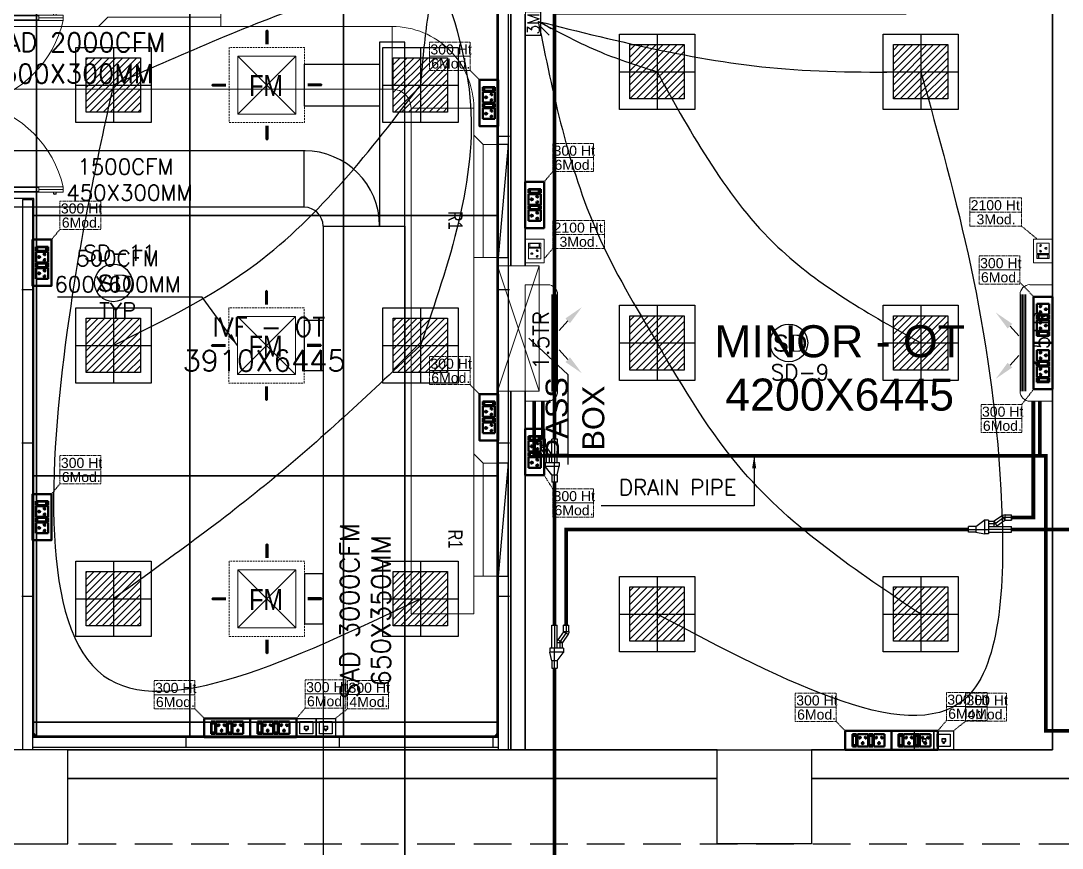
# Model space of a CAD drawing. Extents: x 3505867 to 3988380, y -625948 to -590408.
# Drawn here: x 3515231 to 3523526, y -613738 to -607143 of the extents above; entities that cross this region are included whole.
import ezdxf
from ezdxf.enums import TextEntityAlignment as Align

# ---------------------------------------------------------------- set-up
doc = ezdxf.new("R2010")
doc.units = 0
doc.header["$LTSCALE"] = 6
doc.header["$MEASUREMENT"] = 0
for name, pattern in [('1', [0]), ('CONTINU', [0]), ('DASHED', [0.75, 0.5, -0.25]), ('DASHED2', [0.375, 0.25, -0.125]), ('HIDDEN', [0.375, 0.25, -0.125])]:
    doc.linetypes.add(name, pattern=pattern)
doc.layers.get('0').update_dxf_attribs({"linetype": 'CONTINUOUS'})
for name, color, linetype, lineweight in [('0 Room description', 6, 'CONTINUOUS', 5), ('0 Room Dimensions', 7, 'CONTINUOUS', 0), ('1Y-JOINT', 1, 'CONTINUOUS', 25), ('Ahlada 50mm Ceiling Panels', 191, 'CONTINUOUS', 0), ('Ahlada Coving', 3, 'CONTINUOUS', 0), ('Double Leaf Door', 4, 'CONTINUOUS', 18), ('ELE- DBS', 1, 'CONTINUOUS', 9), ('ELE. 2N0S OF 6-16 UPS SOCKETS', 191, 'CONTINUOUS', 15), ('ELE. DB', 1, 'CONTINUOUS', 9), ('FA-BELOW SMOKE DERECTOR', 1, 'CONTINUOUS', 25), ('HTL-AC UNIT', 5, 'CONTINUOUS', 25), ('M-VRF- CKT', 5, 'CONTINUOUS', 30), ('MEP_HVAC_RA_DUCT', 1, 'CONTINUOUS', 9), ('MEP_HVAC_RA_RAISERS', 3, 'CONTINUOUS', 0), ('MEP_HVAC_VRF_COPPER_PIPE', 6, 'CONTINUOUS', 9), ('Partition-80WP', 7, 'CONTINUOUS', 5), ('Supply Diffusers', 3, 'CONTINUOUS', 0), ('vrf', 6, 'CONTINUOUS', 30), ('WALL', 10, 'CONTINUOUS', 35), ('WIN', 151, 'CONTINUOUS', 9)]:
    doc.layers.add(name, color=color, linetype=linetype, lineweight=lineweight)
for name, color, linetype in [('80 mm Wall', 5, 'CONTINUOUS'), ('AC CKT-8', 110, 'CONTINUOUS'), ('AC-AHU', 7, 'CONTINUOUS'), ('Chajja', 7, 'CONTINUOUS'), ('COL', 5, 'CONTINUOUS'), ('DIM', 7, 'CONTINUOUS'), ('ELE-3M UPS P.SB', 3, 'CONTINUOUS'), ('ELE.LAN POINT', 3, 'CONTINUOUS'), ('FA-FIRE TEXT', 7, 'CONTINUOUS'), ('HTL-COPPER PIPE', 6, 'CONTINUOUS'), ('HVAC_HI-WALL_1.5TR', 5, 'CONTINUOUS'), ('LV.CC CEMARA', 66, 'CONTINUOUS'), ('MEP_HVAC_DRAIN_PIPE', 7, 'CONTINUOUS'), ('MEP_HVAC_SUPPLY_AIR_DUCT', 3, 'CONTINUOUS'), ('MEP_HVAC_SUPPLY_DIFFUSER', 5, 'CONTINUOUS'), ('MEP_HVAC_TEXT', 7, 'CONTINUOUS'), ('TEXT', 5, 'CONTINUOUS')]:
    doc.layers.add(name, color=color, linetype=linetype)
doc.layers.add('CFT_LOOPING', color=7, linetype='1', lineweight=0, true_color=0xd6d600)
for name, color, linetype, true_color in [('ELE-42W EMERGENCY DOWN LIGHT', 7, 'CONTINUOUS', 0x608ec6), ('ELE-6A AC SOCKET', 7, 'CONTINUOUS', 0x00ceb6), ('ELE-LIGHTING WIRING', 7, 'CONTINUOUS', 0x63d7b6)]:
    doc.layers.add(name, color=color, linetype=linetype, true_color=true_color)
doc.styles.add('ARIAL', font='')
doc.styles.add('ARIEL', font='', dxfattribs={"width": 0.75})
doc.styles.add('PDF Times New Roman', font='')
doc.styles.add('ROMAN', font='', dxfattribs={"width": 0.8})
doc.styles.add('ROMANS', font='romans.shx')
doc.styles.add('SIMPLEX', font='SIMPLEX')
doc.styles.get("Standard").update_dxf_attribs({"font": 'SIMPLEX'})
doc.styles.add('VERDANA', font='')
doc.styles.get('ARIAL').set_extended_font_data('Arial')
doc.styles.get('ARIEL').set_extended_font_data('SansSerif')
doc.styles.get('PDF Times New Roman').set_extended_font_data('Times New Roman')
doc.styles.get('ROMAN').set_extended_font_data('Arial')
doc.styles.get('VERDANA').set_extended_font_data('Verdana')
doc.dimstyles.new('TEXT', dxfattribs={"dimscale": 0, "dimtxt": 500, "dimasz": 100, "dimexe": 75, "dimexo": 100, "dimgap": 50, "dimtad": 0, "dimdec": 0, "dimzin": 0, "dimdsep": 46, "dimtxsty": 'ARIAL', "dimblk": 'OBLIQUE', "dimcen": 0.09, "dimdle": 100, "dimclrd": 256, "dimclre": 256, "dimclrt": 6, "dimadec": 0, "dimazin": 0, "dimtfac": 1, "dimtdec": 0, "dimtofl": 0, "dimtmove": 2, "dimatfit": 3, "dimfxl": 1, "dimfrac": 2, "dimtolj": 1, "dimtzin": 0, "dimarcsym": 0})

# ---------------------------------------------------------------- blocks, each defined once
blk = doc.blocks.new('_Oblique')
at = {"color": 0, "linetype": 'ByBlock', "lineweight": -2}
blk.add_line((-0.5, -0.5), (0.5, 0.5), dxfattribs=at)
blk = doc.blocks.new('1500x80')
at = {"layer": 'Double Leaf Door'}
for points in [[(99336.2, -25417.9), (99341.1, -25417.9), (99341.1, -25121.4), (99336.2, -25121.4)], [(99379.8, -25121.4), (99374.8, -25121.4), (99374.8, -25417.9), (99379.8, -25417.9)], [(100704.2, -25121.4), (100709.2, -25121.4), (100709.2, -25417.9), (100704.2, -25417.9)], [(100747.8, -25417.9), (100742.9, -25417.9), (100742.9, -25121.4), (100747.8, -25121.4)]]:
    blk.add_hatch(color=6, dxfattribs=at).paths.add_polyline_path(points)
at = {"layer": 'Double Leaf Door', "color": 8}
for p, q in [((99336.2, -25581.8), (99336.2, -24927.6)), ((99336.2, -24927.6), (99379.8, -24927.6)), ((99358, -25121.4), (99358, -24927.6)), ((99379.8, -24927.6), (99379.8, -25581.8)), ((100747.8, -24927.6), (100704.2, -24927.6)), ((100704.2, -24927.6), (100704.2, -25581.8)), ((100726, -25121.4), (100726, -24927.6)), ((100747.8, -25581.8), (100747.8, -24927.6)), ((99321.8, -24985.1), (99321.8, -25003.1)), ((99336.2, -24983.1), (99323.7, -24983.1)), ((99323.7, -25005), (99336.2, -25005)), ((99336.2, -24983.1), (99336.2, -25005)), ((100747.8, -24983.1), (100760.3, -24983.1)), ((100747.8, -24983.1), (100747.8, -25005)), ((100760.3, -25005), (100747.8, -25005)), ((100762.2, -24985.1), (100762.2, -25003.1)), ((99358, -25581.8), (99358, -25417.9)), ((100726, -25581.8), (100726, -25417.9)), ((99292, -25581.8), (99292, -25661.8)), ((99332.2, -25581.8), (99292, -25581.8)), ((99294, -25583.8), (99294, -25659.8)), ((99330.2, -25583.8), (99294, -25583.8)), ((99330.2, -25658.9), (99330.2, -25583.8)), ((99332.2, -25656.9), (99332.2, -25581.8)), ((99379.8, -25581.8), (99336.2, -25581.8)), ((100704.2, -25581.8), (100747.8, -25581.8)), ((100751.8, -25656.9), (100751.8, -25581.8)), ((100751.8, -25581.8), (100792, -25581.8)), ((100753.8, -25658.9), (100753.8, -25583.8)), ((100753.8, -25583.8), (100790, -25583.8)), ((100790, -25583.8), (100790, -25659.8)), ((100792, -25581.8), (100792, -25661.8)), ((99292, -25661.8), (99332.2, -25661.8)), ((99294, -25659.8), (99332.2, -25659.8)), ((99342.1, -25658.9), (99330.2, -25658.9)), ((99344.1, -25656.9), (99332.2, -25656.9)), ((99332.2, -25659.8), (99342.1, -25659.8)), ((99332.2, -25661.8), (99344.1, -25661.8)), ((99342.1, -25659.8), (99342.1, -25658.9)), ((99344.1, -25661.8), (99344.1, -25656.9)), ((100739.9, -25661.8), (100739.9, -25656.9)), ((100739.9, -25656.9), (100751.8, -25656.9)), ((100751.8, -25661.8), (100739.9, -25661.8)), ((100741.9, -25659.8), (100741.9, -25658.9)), ((100741.9, -25658.9), (100753.8, -25658.9)), ((100751.8, -25659.8), (100741.9, -25659.8)), ((100790, -25659.8), (100751.8, -25659.8)), ((100792, -25661.8), (100751.8, -25661.8))]:
    blk.add_line(p, q, dxfattribs=at)
at = {"layer": 'Double Leaf Door', "color": 6}
for p, q in [((99379.8, -25121.4), (99336.2, -25121.4)), ((99336.2, -25121.4), (99336.2, -25417.9)), ((99341.1, -25417.9), (99341.1, -25121.4)), ((99374.8, -25417.9), (99374.8, -25121.4)), ((99379.8, -25417.9), (99379.8, -25121.4)), ((100704.2, -25417.9), (100704.2, -25121.4)), ((100704.2, -25121.4), (100747.8, -25121.4)), ((100709.2, -25417.9), (100709.2, -25121.4)), ((100742.9, -25417.9), (100742.9, -25121.4)), ((100747.8, -25121.4), (100747.8, -25417.9)), ((99336.2, -25417.9), (99379.8, -25417.9)), ((100747.8, -25417.9), (100704.2, -25417.9))]:
    blk.add_line(p, q, dxfattribs=at)
at = {"layer": 'Double Leaf Door', "color": 6, "ltscale": 100}
for p, q in [((99374.8, -25121.4), (99374.8, -25417.9)), ((100709.2, -25121.4), (100709.2, -25417.9))]:
    blk.add_line(p, q, dxfattribs=at)
at = {"layer": 'Double Leaf Door', "color": 6}
for points in [[(99336.2, -25121.4), (99336.2, -25417.9), (99341.1, -25417.9), (99341.1, -25121.4), (99336.2, -25121.4)], [(99379.8, -25121.4), (99379.8, -25417.9), (99374.8, -25417.9), (99374.8, -25121.4), (99379.8, -25121.4)], [(100704.2, -25121.4), (100704.2, -25417.9), (100709.2, -25417.9), (100709.2, -25121.4), (100704.2, -25121.4)], [(100747.8, -25121.4), (100747.8, -25417.9), (100742.9, -25417.9), (100742.9, -25121.4), (100747.8, -25121.4)]]:
    blk.add_lwpolyline(points, dxfattribs=at)
at = {"layer": 'Double Leaf Door', "ltscale": 5000}
for points in [[(99336.2, -25121.4), (99336.2, -25417.9), (99341.1, -25417.9), (99341.1, -25121.4), (99336.2, -25121.4)], [(100747.8, -25121.4), (100747.8, -25417.9), (100742.9, -25417.9), (100742.9, -25121.4), (100747.8, -25121.4)]]:
    blk.add_lwpolyline(points, dxfattribs=at)
at = {"layer": 'Double Leaf Door', "color": 8}
for centre, radius, start, end in [((99175.8, -25796.3), 892.3, 13.90597, 76.78637), ((100908.2, -25796.3), 892.3, 103.21363, 166.09403), ((99321.8, -24994.1), 3.72, 90, 270), ((99323.7, -24985.1), 1.98, 90, 180), ((99323.7, -25003.1), 1.98, 180, 270), ((100760.3, -24985.1), 1.98, 0, 90), ((100760.3, -25003.1), 1.98, 270, 0), ((100762.2, -24994.1), 3.72, 270, 90)]:
    blk.add_arc(centre, radius, start, end, dxfattribs=at)
blk = doc.blocks.new('A010004 Mezz.F. Layout Plan$0$b & c')
at = {"layer": 'Ahlada Coving', "color": 3}
for p, q in [((-4.1, 40.9), (-5.7, 42.5)), ((-2.7, 7.8), (-3.7, 7.8)), ((-3.7, 7.8), (-2.7, 6)), ((4.9, 15.3), (-2.7, 7.8)), ((-2.7, 6), (5.7, 14.4)), ((8.7, 11.4), (0.3, 3)), ((0.3, 3), (2.1, 2)), ((2.1, 3), (9.7, 10.6)), ((2.1, 2), (2.1, 3)), ((36.9, 0), (35.3, 1.6))]:
    blk.add_line(p, q, dxfattribs=at)
blk.add_lwpolyline([(-5.7, 30.7), (-5.7, 5.7), (0, 0), (25, 0), (22.8, 1.5), (13.2, 1.5), (3.6, 4.5), (3.6, 1.5), (0.6, 1.5), (-4.2, 6.3), (-4.2, 9.3), (-1.2, 9.3), (-4.2, 18.9), (-4.2, 28.4), (-5.7, 30.7)], dxfattribs=at)
for radius, start, end in [(44, 181.95475, 220.59761), (42.5, 184.1661, 265.90598), (44, 222.22858, 227.77458), (44, 229.40556, 268.11195)]:
    blk.add_arc((38.3, 44), radius, start, end, dxfattribs=at)
blk = doc.blocks.new('54W EME')
at = {"layer": 'ELE-42W EMERGENCY DOWN LIGHT'}
h = blk.add_hatch(dxfattribs=at)
h.set_pattern_fill('ANSI31', color=8, scale=312.5, style=0)
h.paths.add_polyline_path([(-216.4, -216.4), (-216.4, 216.4), (216.4, 216.4), (216.4, -216.4)])
for p, q in [((0, 300), (0, -300)), ((-300, 0), (300, 0))]:
    blk.add_line(p, q, dxfattribs=at)
for points in [[(-300, -300), (-300, 300), (300, 300), (300, -300)], [(-216.4, -216.4), (-216.4, 216.4), (216.4, 216.4), (216.4, -216.4)]]:
    blk.add_lwpolyline(points, close=True, dxfattribs=at)
blk = doc.blocks.new('3M UPS SB')
at = {"layer": 'ELE-3M UPS P.SB', "color": 3}
for p, q in [((-134, 160), (-69, 265)), ((-88, 160), (-3, 245)), ((-240, 160), (-240, 0)), ((0, 160), (-240, 160)), ((0, 160), (0, 0))]:
    blk.add_line(p, q, dxfattribs=at)
blk.add_text('3M', height=120, rotation=180, dxfattribs=at).set_placement((-6, 143))
blk = doc.blocks.new('WDD')
at = {"layer": 'CFT_LOOPING', "color": 7, "linetype": 'DASHED2', "ltscale": 5}
blk.add_line((9478.6, 4744.6), (9410, 4662.7), dxfattribs=at)
at = {"layer": 'ELE-LIGHTING WIRING', "color": 254, "linetype": 'ByBlock'}
for points in [[(8551, 7007.8), (7567.5, 6703.6), (5979, 6048.5)], [(8551, 7007.8), (8474.6, 6534.6), (8425, 6048.5)], [(8551, 7007.8), (8819.5, 5950), (8425, 3972.5)], [(9363.6, 6555.8), (9864.6, 6309.4), (10310, 6154.2)], [(9363.6, 6555.8), (11332.1, 6176.3), (12410, 6154.2)], [(9363.6, 6555.8), (9834.7, 4868.2), (10310, 3992.6)], [(10310, 6154.2), (11272.9, 4756.8), (12410, 3992.6)], [(12410, 6154.2), (13049.1, 2823.6), (12799, 1191.1), (10310, 1831)], [(5979, 6048.5), (5609.3, 4076.5), (5901.3, 1339.5), (8425, 1953)], [(5979, 3972.5), (7115.8, 4623.7), (8425, 6048.5)], [(12410, 1831), (10997.3, 2967.7), (10310, 3992.6)], [(8425, 3972.5), (7260.6, 2918), (5979, 1953)]]:
    blk.add_spline(points, degree=3, dxfattribs=at)
at = {"layer": 'ELE-3M UPS P.SB', "color": 6, "xscale": 0.7812500000005363, "yscale": 0.7812500000005363, "zscale": 0.7812500000005363, "rotation": 269.9999999999999}
blk.add_blockref('3M UPS SB', (9260, 6443.9), dxfattribs=at)
at = {"layer": 'ELE-42W EMERGENCY DOWN LIGHT', "linetype": 'ByBlock'}
for p in [(10310, 6154.2), (12410, 6154.2), (5979, 6048.5), (8425, 6048.5), (5979, 3972.5), (8425, 3972.5), (10310, 3992.6), (12410, 3992.6), (5979, 1953), (8425, 1953), (10310, 1831), (12410, 1831)]:
    blk.add_blockref('54W EME', p, dxfattribs=at)
blk = doc.blocks.new('6MODULE-UPS')
at = {"layer": 'ELE. 2N0S OF 6-16 UPS SOCKETS', "color": 223, "lineweight": 50}
for p, q in [((-5.7, 91.9), (-5.7, 19.7)), ((-5.7, 91.9), (-5.7, 19.7)), ((19.4, 91.9), (-5.7, 91.9)), ((-5.7, 91.9), (19.4, 91.9)), ((-3.6, 84), (-3.6, 27.6)), ((17.3, 84), (-3.6, 84)), ((17.3, 27.6), (17.3, 84)), ((19.4, 19.7), (19.4, 91.9)), ((23.6, 91.9), (86.9, 91.9)), ((23.6, 19.7), (23.6, 91.9)), ((86.9, 91.9), (86.9, 19.7)), ((91.1, 91.9), (91.1, 19.7)), ((91.1, 91.9), (91.1, 19.7)), ((116.2, 91.9), (91.1, 91.9)), ((91.1, 91.9), (116.2, 91.9)), ((93.2, 84), (93.2, 27.6)), ((114.1, 84), (93.2, 84)), ((114.1, 27.6), (114.1, 84)), ((116.2, 19.7), (116.2, 91.9)), ((120.4, 19.7), (120.4, 91.9)), ((120.4, 91.9), (183.6, 91.9)), ((183.6, 91.9), (183.6, 19.7)), ((-5.7, 19.7), (19.4, 19.7)), ((-3.6, 30.1), (17.3, 30.1)), ((-3.6, 27.6), (17.3, 27.6)), ((86.9, 19.7), (23.6, 19.7)), ((91.1, 19.7), (116.2, 19.7)), ((93.2, 30.1), (114.1, 30.1)), ((93.2, 27.6), (114.1, 27.6)), ((183.6, 19.7), (120.4, 19.7))]:
    blk.add_line(p, q, dxfattribs=at)
blk.add_lwpolyline([(-48.1, 0), (226, 0), (226, 111.6), (-48.1, 111.6)], close=True, dxfattribs=at)
for centre, radius, start, end in [((55.3, 73.6), 4.92, 307.15837, 232.84163), ((55.3, 68.7), 3.14, 161.40312, 18.59688), ((152, 73.6), 4.92, 307.15837, 232.84163), ((152, 68.7), 3.14, 161.40312, 18.59688), ((37.2, 41.7), 4.24, 5.26891, 272.51003), ((40.6, 38.8), 3.42, 202.68381, 75.09514), ((69.9, 38.8), 3.42, 104.90486, 337.31619), ((73.3, 41.7), 4.24, 267.48997, 174.73109), ((134, 41.7), 4.24, 5.26891, 272.51003), ((137.3, 38.8), 3.42, 202.68381, 75.09514), ((166.7, 38.8), 3.42, 104.90486, 337.31619), ((170, 41.7), 4.24, 267.48997, 174.73109)]:
    blk.add_arc(centre, radius, start, end, dxfattribs=at)
blk = doc.blocks.new('EQ2WE')
at = {"layer": 'ELE-6A AC SOCKET', "lineweight": 0}
for p, q in [((-99, 170), (-215, 170)), ((-215, 170), (-215, 36)), ((-99, 36), (-99, 170)), ((-91, 36), (-91, 170)), ((-91, 170), (-45, 170)), ((-45, 170), (-91, 170)), ((-87, 51), (-87, 155)), ((-87, 155), (-48, 155)), ((-48, 155), (-48, 51)), ((-45, 170), (-45, 36)), ((-45, 170), (-45, 36)), ((-215, 36), (-99, 36)), ((-45, 36), (-91, 36)), ((-48, 55), (-87, 55)), ((-48, 51), (-87, 51))]:
    blk.add_line(p, q, dxfattribs=at)
blk.add_lwpolyline([(0, 0), (-257, 0), (-257, 206), (0, 206)], close=True, dxfattribs=at)
for centre, radius, start, end in [((-157, 136), 9.08, 307.1584, 232.8416), ((-157, 127), 5.79, 161.4031, 18.5969), ((-190, 77), 7.83, 5.2689, 272.51), ((-184, 72), 6.31, 202.6838, 75.0951), ((-130, 72), 6.31, 104.9049, 337.3162), ((-124, 77), 7.83, 267.49, 174.7311)]:
    blk.add_arc(centre, radius, start, end, dxfattribs=at)
blk = doc.blocks.new('SFDS')
at = {"layer": 'CFT_LOOPING', "color": 7, "linetype": 'DASHED2', "ltscale": 5}
for p, q in [((8822, 6165.4), (8895, 6089.4)), ((9478.6, 5358.1), (9410, 5276.1)), ((5553.6, 4897.6), (5485, 4815.7)), ((13213.4, 4923.5), (13340.2, 4819.6)), ((9478.6, 4744.6), (9410, 4662.7)), ((13200.8, 4474.2), (13310, 4361)), ((8822, 3659.9), (8895, 3583.8)), ((13215.9, 3502.7), (13310, 3624)), ((9478.6, 2829.5), (9410, 2939)), ((5553.6, 2869.5), (5485, 2787.5)), ((7507.1, 1082), (7438.5, 1000)), ((6628.5, 1076.1), (6701.5, 1000)), ((11736.1, 976.1), (11809.2, 900)), ((12614.7, 982), (12546.2, 900))]:
    blk.add_line(p, q, dxfattribs=at)
for points in [[(8497.1, 6390.4), (8822, 6390.4), (8822, 6277.9), (8497.1, 6277.9)], [(8497.1, 6277.9), (8822, 6277.9), (8822, 6165.4), (8497.1, 6165.4)], [(9478.6, 5583.1), (9803.4, 5583.1), (9803.4, 5470.6), (9478.6, 5470.6)], [(9478.6, 5470.6), (9803.4, 5470.6), (9803.4, 5358.1), (9478.6, 5358.1)], [(12800.8, 5148.5), (13213.4, 5148.5), (13213.4, 5036), (12800.8, 5036)], [(5553.6, 5122.6), (5878.4, 5122.6), (5878.4, 5010.1), (5553.6, 5010.1)], [(5553.6, 5010.1), (5878.4, 5010.1), (5878.4, 4897.6), (5553.6, 4897.6)], [(12800.8, 5036), (13213.4, 5036), (13213.4, 4923.5), (12800.8, 4923.5)], [(9478.6, 4969.6), (9891.2, 4969.6), (9891.2, 4857.1), (9478.6, 4857.1)], [(9478.6, 4857.1), (9891.2, 4857.1), (9891.2, 4744.6), (9478.6, 4744.6)], [(12876, 4686.5), (13200.8, 4686.5), (13200.8, 4574), (12876, 4574)], [(12876, 4574), (13200.8, 4574), (13200.8, 4461.5), (12876, 4461.5)], [(8497.1, 3884.9), (8822, 3884.9), (8822, 3772.4), (8497.1, 3772.4)], [(8497.1, 3772.4), (8822, 3772.4), (8822, 3659.9), (8497.1, 3659.9)], [(12891.1, 3502.7), (13215.9, 3502.7), (13215.9, 3390.2), (12891.1, 3390.2)], [(12891.1, 3390.2), (13215.9, 3390.2), (13215.9, 3277.7), (12891.1, 3277.7)], [(5553.6, 3094.5), (5878.4, 3094.5), (5878.4, 2982), (5553.6, 2982)], [(5553.6, 2982), (5878.4, 2982), (5878.4, 2869.5), (5553.6, 2869.5)], [(9478.6, 2829.5), (9803.4, 2829.5), (9803.4, 2717), (9478.6, 2717)], [(9478.6, 2717), (9803.4, 2717), (9803.4, 2604.5), (9478.6, 2604.5)], [(6303.7, 1301.1), (6628.5, 1301.1), (6628.5, 1188.6), (6303.7, 1188.6)], [(7507.1, 1307), (7831.9, 1307), (7831.9, 1194.5), (7507.1, 1194.5)], [(6303.7, 1188.6), (6628.5, 1188.6), (6628.5, 1076.1), (6303.7, 1076.1)], [(7507.1, 1194.5), (7831.9, 1194.5), (7831.9, 1082), (7507.1, 1082)]]:
    blk.add_lwpolyline(points, close=True, dxfattribs=at)
at = {"layer": 'CFT_LOOPING', "color": 7, "linetype": 'DASHED2', "ltscale": 5, "elevation": 0}
for points in [[(11411.3, 1201.1), (11736.1, 1201.1), (11736.1, 1088.6), (11411.3, 1088.6)], [(12614.7, 1207), (12939.6, 1207), (12939.6, 1094.5), (12614.7, 1094.5)], [(11411.3, 1088.6), (11736.1, 1088.6), (11736.1, 976.1), (11411.3, 976.1)], [(12614.7, 1094.5), (12939.6, 1094.5), (12939.6, 982), (12614.7, 982)]]:
    blk.add_lwpolyline(points, close=True, dxfattribs=at)
at = {"layer": 'ELE-6A AC SOCKET', "color": 254, "linetype": 'ByBlock', "xscale": 0.7286145446852714, "yscale": 0.7286145446852714, "zscale": 0.7286145446852714}
for p, rotation in [((9410, 4819.6), 90), ((13310, 4632.1), 270)]:
    blk.add_blockref('EQ2WE', p, dxfattribs=dict(at, rotation=rotation))
at = {"layer": 'ELE. 2N0S OF 6-16 UPS SOCKETS', "xscale": -1.344445831101533, "yscale": 1.344445831101533, "zscale": 1.344445831101533}
for p, rotation in [((9045, 6024.7), 89.9999999999993), ((9410, 5211.5), 89.99999999999937), ((5485, 4751.1), 89.99999999999933), ((13310, 4057.1), 269.9999999999996), ((13310, 3688.7), 269.9999999999996), ((9045, 3519.2), 89.99999999999933), ((9410, 3242.9), 89.9999999999994), ((5485, 2722.9), 89.99999999999939), ((6766.2, 1000), 179.9999999999996), ((7134.6, 1000), 179.9999999999996), ((11873.8, 900), 179.9999999999996), ((12242.3, 900), 179.9999999999996)]:
    blk.add_blockref('6MODULE-UPS', p, dxfattribs=dict(at, rotation=rotation))
at = {"layer": 'TEXT', "color": 7, "char_height": 80, "attachment_point": 1}
for s, insert, width in [('\\A1;{\\fArial|b0|i0|c0|p34;300 Ht\\P}', (8504.6, 6372.3), 8957.987), ('\\A1;{\\fArial|b0|i0|c0|p34;6Mod.\\P}', (8511.6, 6259.8), 352.575), ('\\A1;{\\fArial|b0|i0|c0|p34;300 Ht\\P}', (9486, 5565), 8957.987), ('\\A1;{\\fArial|b0|i0|c0|p34;6Mod.\\P}', (9493.1, 5452.5), 352.575), ('\\A1;{\\fArial|b0|i0|c0|p34;300 Ht\\P}', (5561, 5104.6), 8957.987), ('\\A1;{\\fArial|b0|i0|c0|p34;2100 Ht}', (12808.3, 5130.4), 8957.987), ('\\A1;{\\fArial|b0|i0|c0|p34;6Mod.\\P}', (5568.1, 4992.1), 352.575), ('\\A1;{\\fArial|b0|i0|c0|p34;3Mod.}', (12855.4, 5017.9), 352.575), ('\\A1;{\\fArial|b0|i0|c0|p34;2100 Ht}', (9486, 4951.6), 8957.987), ('\\A1;{\\fArial|b0|i0|c0|p34;3Mod.}', (9533.1, 4839.1), 352.575), ('\\A1;{\\fArial|b0|i0|c0|p34;300 Ht\\P}', (12883.4, 4668.4), 8957.987), ('\\A1;{\\fArial|b0|i0|c0|p34;6Mod.\\P}', (12890.5, 4555.9), 352.575), ('\\A1;{\\fArial|b0|i0|c0|p34;300 Ht\\P}', (8504.6, 3866.8), 8957.987), ('\\A1;{\\fArial|b0|i0|c0|p34;6Mod.\\P}', (8511.6, 3754.3), 352.575), ('\\A1;{\\fArial|b0|i0|c0|p34;300 Ht\\P}', (12898.6, 3484.6), 8957.987), ('\\A1;{\\fArial|b0|i0|c0|p34;6Mod.\\P}', (12905.6, 3372.1), 352.575), ('\\A1;{\\fArial|b0|i0|c0|p34;300 Ht\\P}', (5561, 3076.4), 8957.987), ('\\A1;{\\fArial|b0|i0|c0|p34;6Mod.\\P}', (5568.1, 2963.9), 352.575), ('\\A1;{\\fArial|b0|i0|c0|p34;300 Ht\\P}', (9486, 2811.4), 8957.987), ('\\A1;{\\fArial|b0|i0|c0|p34;6Mod.\\P}', (9493.1, 2698.9), 352.575), ('\\A1;{\\fArial|b0|i0|c0|p34;300 Ht\\P}', (6311.1, 1283), 8957.987), ('\\A1;{\\fArial|b0|i0|c0|p34;300 Ht\\P}', (7514.5, 1288.9), 8957.987), ('\\A1;{\\fArial|b0|i0|c0|p34;6Mod.\\P}', (6318.1, 1170.5), 352.575), ('\\A1;{\\fArial|b0|i0|c0|p34;6Mod.\\P}', (7521.5, 1176.4), 352.575), ('\\A1;{\\fArial|b0|i0|c0|p34;300 Ht\\P}', (11418.8, 1183), 8957.987), ('\\A1;{\\fArial|b0|i0|c0|p34;300 Ht\\P}', (12622.2, 1188.9), 8957.987), ('\\A1;{\\fArial|b0|i0|c0|p34;6Mod.\\P}', (12629.2, 1076.4), 352.575), ('\\A1;{\\fArial|b0|i0|c0|p34;6Mod.\\P}', (11425.8, 1070.5), 352.575)]:
    blk.add_mtext(s, dxfattribs=dict(at, insert=insert, width=width))
blk = doc.blocks.new('Voice')
at = {"layer": 'ELE.LAN POINT', "color": 6}
for points in [[(0, -31.8), (127.9, -31.8), (127.9, 92), (0, 92)], [(21.9, -10), (106, -10), (106, 70.1), (21.9, 70.1)], [(77.3, 21.4), (69.7, 21.4), (69.7, 11.7), (58.1, 11.7), (58.1, 21.4), (50.6, 21.4), (50.6, 38.7), (77.3, 38.7)], [(75.9, 22.8), (68.4, 22.8), (68.4, 13), (59.5, 13), (59.5, 22.8), (52, 22.8), (52, 37.4), (75.9, 37.4)]]:
    blk.add_lwpolyline(points, close=True, dxfattribs=at)
blk = doc.blocks.new('SMOKE DETECTOR')
at = {"layer": 'FA-BELOW SMOKE DERECTOR', "color": 7}
blk.add_circle((931028.7, -118293.9), 166, dxfattribs=at)
at = {"layer": 'FA-BELOW SMOKE DERECTOR', "insert": (930887.1, -118373), "char_height": 150, "attachment_point": 7, "style": 'PDF Times New Roman'}
blk.add_mtext('{\\fArial|b0|i0|c0|p34;S}D', dxfattribs=at)
blk = doc.blocks.new('EFRWR')
at = {"layer": 'CFT_LOOPING', "color": 7, "linetype": 'DASHED2', "ltscale": 5}
for p, q in [((7845.1, 1076.9), (7748.3, 1000)), ((12767.8, 976.9), (12670.9, 900))]:
    blk.add_line(p, q, dxfattribs=at)
for points in [[(7845.1, 1301.9), (8169.9, 1301.9), (8169.9, 1189.4), (7845.1, 1189.4)], [(7845.1, 1189.4), (8169.9, 1189.4), (8169.9, 1076.9), (7845.1, 1076.9)], [(12767.8, 1201.9), (13092.6, 1201.9), (13092.6, 1089.4), (12767.8, 1089.4)], [(12767.8, 1089.4), (13092.6, 1089.4), (13092.6, 976.9), (12767.8, 976.9)]]:
    blk.add_lwpolyline(points, close=True, dxfattribs=at)
at = {"layer": 'ELE.LAN POINT', "color": 7, "xscale": -1.211286963933217, "yscale": 1.211286963933217, "zscale": 1.211286963933217}
for p in [(7593.4, 888.6), (7748.3, 888.6), (12516, 788.6), (12670.9, 788.6)]:
    blk.add_blockref('Voice', p, dxfattribs=at)
at = {"layer": 'FA-BELOW SMOKE DERECTOR', "color": 6, "xscale": 0.9035551315104862, "yscale": 0.9035551315104862, "zscale": 0.9035551315104862}
for p in [(-835256.8, 111356.5), (-829875.8, 110877.5)]:
    blk.add_blockref('SMOKE DETECTOR', p, dxfattribs=at)
at = {"layer": 'FA-FIRE TEXT', "color": 200, "linetype": 'CONTINU', "char_height": 125, "width": 349.838, "attachment_point": 1, "style": 'ROMANS'}
for s, insert in [('{\\C256;SD-11\\P}', (5740.9, 4772.8)), ('{\\C256;SD-9}', (11216, 3820.3))]:
    blk.add_mtext(s, dxfattribs=dict(at, insert=insert))
at = {"layer": 'TEXT', "color": 7, "char_height": 80, "attachment_point": 1}
for s, insert, width in [('\\A1;{\\fArial|b0|i0|c0|p34;300 Ht\\P}', (7852.5, 1283.9), 8957.987), ('\\A1;{\\fArial|b0|i0|c0|p34;4Mod.\\P}', (7859.5, 1171.4), 352.575), ('\\A1;{\\fArial|b0|i0|c0|p34;300 Ht\\P}', (12775.2, 1183.9), 8957.987), ('\\A1;{\\fArial|b0|i0|c0|p34;4Mod.\\P}', (12782.2, 1071.4), 352.575)]:
    blk.add_mtext(s, dxfattribs=dict(at, insert=insert, width=width))
blk = doc.blocks.new('FM3')
at = {"layer": 'Supply Diffusers'}
for p, q in [((234.6, -234.9), (-235.4, 235.1)), ((-235.4, -234.9), (234.6, 235.1))]:
    blk.add_line(p, q, dxfattribs=at)
at = {"layer": 'Supply Diffusers', "color": 7}
for points in [[(0.6, 451.1, 0, 150, 0), (0.6, 390.6, 25, 25, 0), (0.6, 330.1, 25, 25, 0)], [(-451.4, -0.9, 0, 150, 0), (-390.9, -0.9, 25, 25, 0), (-330.4, -0.9, 25, 25, 0)], [(450.6, 1.1, 0, 150, 0), (390.1, 1.1, 25, 25, 0), (329.6, 1.1, 25, 25, 0)], [(0.6, -450.9, 0, 150, 0), (0.6, -390.4, 25, 25, 0), (0.6, -329.9, 25, 25, 0)]]:
    blk.add_lwpolyline(points, format="xyseb", dxfattribs=at)
at = {"layer": 'Supply Diffusers', "linetype": 'DASHED', "ltscale": 5}
blk.add_lwpolyline([(-305.4, -304.9), (304.6, -304.9), (304.6, 305.1), (-305.4, 305.1)], close=True, dxfattribs=at)
at = {"layer": 'Supply Diffusers'}
blk.add_lwpolyline([(-235.4, -234.9), (234.6, -234.9), (234.6, 235.1), (-235.4, 235.1)], close=True, dxfattribs=at)
at = {"layer": 'Supply Diffusers', "style": 'ROMAN', "width": 0.8}
blk.add_text('FM', height=170, dxfattribs=at).set_placement((-144.4, -89.7))
blk = doc.blocks.new('SA DIFFUSER 600X600MM')
at = {"layer": 'Supply Diffusers', "color": 1, "xscale": 0.9836065573758823, "yscale": 0.9836065573758823, "zscale": 0.9836065573758823}
blk.add_blockref('FM3', (1302829.9, -127949.5, 14384.8), dxfattribs=at)
blk = doc.blocks.new('HI WALL SPLIT AC UNIT 1.5TR')
at = {"layer": 'HVAC_HI-WALL_1.5TR', "color": 7, "lineweight": 5}
for p, q in [((1295285.1, -129882.4), (1295362.7, -129951.6)), ((1295595, -129882.4), (1295517.4, -129951.6))]:
    blk.add_line(p, q, dxfattribs=at)
at = {"layer": 'HVAC_HI-WALL_1.5TR', "color": 5, "lineweight": 5}
for p, q in [((1295076, -129962.8), (1295847.5, -129962.8)), ((1294997.2, -130220.8), (1294997.2, -130041.6)), ((1295926.2, -130220.8), (1295926.2, -130041.6)), ((1294997.2, -130220.8), (1295926.2, -130220.8))]:
    blk.add_line(p, q, dxfattribs=at)
at = {"layer": 'HVAC_HI-WALL_1.5TR', "color": 8, "lineweight": 5}
for p, q in [((1295076, -129969.7), (1295847.5, -129969.7)), ((1295076, -129979), (1295847.5, -129979)), ((1295076, -129988.2), (1295847.5, -129988.2)), ((1295076, -129999.8), (1295847.5, -129999.8)), ((1295076, -130009), (1295847.5, -130009))]:
    blk.add_line(p, q, dxfattribs=at)
at = {"layer": 'HVAC_HI-WALL_1.5TR', "color": 5, "lineweight": 5}
for centre, start, end in [((1295076, -130041.6), 90, 180), ((1295847.5, -130041.6), 0, 90)]:
    blk.add_arc(centre, 78.8, start, end, dxfattribs=at)
at = {"layer": 'HVAC_HI-WALL_1.5TR', "color": 7, "lineweight": 5}
for points in [[(1295304, -129864.2), (1295266.2, -129900.6), (1295175.9, -129769)], [(1295576.1, -129864.2), (1295613.9, -129900.6), (1295704.2, -129769)]]:
    blk.add_solid(points, dxfattribs=at)
blk = doc.blocks.new('Y-JOINT')
at = {"layer": '1Y-JOINT', "extrusion": (7.0061e-12, -6.61628e-05, 1)}
for p, q in [((416463.1, -2646.1, 0), (416247.1, -2646.1, 0)), ((416247.1, -2646.1, 0), (416247.1, -2696.7, 0)), ((416247.1, -2671.4, 0), (416463.1, -2671.4, 0)), ((416463.1, -2696.7, 0), (416247.1, -2696.7, 0)), ((416310.3, -2755.2, 0), (416385.8, -2702.8, 0)), ((416408, -2748.2, 0), (416385.8, -2702.8, 0)), ((416411.9, -2747.3, 0), (416411.9, -2696.7, 0)), ((416463.1, -2696.7, 0), (416411.9, -2696.7, 0)), ((416463.1, -2757.4, 0), (416463.1, -2628.5, 0)), ((416463.1, -2628.5, 0), (416499.1, -2628.5, 0)), ((416499.1, -2757.4, 0), (416499.1, -2628.5, 0)), ((416579.1, -2646.1, 0), (416499.1, -2628.5, 0)), ((416579.1, -2696.7, 0), (416506, -2754.1, 0)), ((416306.4, -2756.1, 0), (416247.1, -2756.1, 0)), ((416247.1, -2771.6, 0), (416247.1, -2756.1, 0)), ((416247.1, -2756.1, 0), (416247.1, -2806.7, 0)), ((416247.1, -2781.4, 0), (416306.4, -2781.4, 0)), ((416306.4, -2806.7, 0), (416247.1, -2806.7, 0)), ((416306.4, -2756.1, 0), (416306.4, -2806.7, 0)), ((416310.3, -2755.2, 0), (416332.5, -2800.7, 0)), ((416321.4, -2777.9, 0), (416398.7, -2724.6, 0)), ((416332.5, -2800.7, 0), (416408, -2748.2, 0)), ((416411.9, -2722, 0), (416463.1, -2722, 0)), ((416463.1, -2747.3, 0), (416411.9, -2747.3, 0)), ((416463.1, -2757.4, 0), (416499.1, -2757.4, 0))]:
    blk.add_line(p, q, dxfattribs=at)
at = {"layer": '1Y-JOINT', "extrusion": (6.9964e-12, -6.61628e-05, 1)}
for p, q in [((416647.1, -2671.4, 0), (416463.1, -2671.4, 0)), ((416579.1, -2646.1, 0), (416647.1, -2646.1, 0)), ((416579.1, -2696.7, 0), (416647.1, -2696.7, 0)), ((416647.1, -2646.1, 0), (416647.1, -2696.7, 0))]:
    blk.add_line(p, q, dxfattribs=at)
at = {"layer": '1Y-JOINT'}
blk.add_line((416579.1, -2696.7, 0), (416579.1, -2646.1, 0), dxfattribs=at)
at = {"layer": '1Y-JOINT', "extrusion": (7.0061e-12, -6.61628e-05, 1)}
for centre, radius, start, end in [((416411.9, -2756.2, 0.2), 59.5, 90.00001, 116.0671), ((416306.4, -2747.3, 0.2), 8.85, 270.00001, 296.0671), ((416306.4, -2747.3, 0.2), 34.2, 270.00001, 296.0671), ((416306.4, -2747.3, 0.2), 59.5, 270.00001, 296.0671), ((416411.9, -2756.2, 0.2), 34.2, 90.00001, 116.0671), ((416411.9, -2756.2, 0.2), 8.85, 90.00001, 116.0671), ((416499.1, -2748.6, 0.2), 8.85, 270.00001, 321.37887)]:
    blk.add_arc(centre, radius, start, end, dxfattribs=at)
blk = doc.blocks.new('A$C4D743431')
at = {"layer": 'AC CKT-8', "xscale": 0.933787291884793, "yscale": 0.933787291884793, "zscale": 0.933787291884793, "rotation": 359.9999939263457}
blk.add_blockref('Y-JOINT', (-389059.7, 2494.6, 0), dxfattribs=at)
blk = doc.blocks.new('G$C4406566D')
at = {"layer": 'M-VRF- CKT', "xscale": 0.8031807735897878, "yscale": 0.8031807735897878, "zscale": 0.8031807735897878, "rotation": 180}
blk.add_blockref('A$C4D743431', (-224.2, -88.8, 0), dxfattribs=at)
blk.add_blockref('A$C4D743431', (-224.2, -88.8, 0), dxfattribs=at)
blk = doc.blocks.new('G$C186CAD5F')
at = {"layer": 'vrf', "color": 3, "xscale": 8.96419313933734, "yscale": 8.96419313933734, "zscale": 8.96419313933734, "rotation": 270.0000005682937}
blk.add_blockref('G$C4406566D', (796, -2010, 0), dxfattribs=at)
blk = doc.blocks.new('RA_RAISER')
at = {"layer": 'MEP_HVAC_RA_RAISERS', "lineweight": 25}
blk.add_line((3561965.8, -606672.8), (3562865.8, -606752.8), dxfattribs=at)
blk.add_lwpolyline([(3562865.8, -606672.8), (3561965.8, -606672.8), (3561965.8, -606752.8), (3562865.8, -606752.8)], close=True, dxfattribs=at)
blk.add_lwpolyline([(3562415.8, -606784, 0, 66.4, 0), (3562415.8, -606861.5, 0, 0, 0), (3562415.8, -606988.1, 0, 0, 0), (3562515.9, -606988.1, 0, 0, 0), (3562240.8, -607052.5, 0, 0, 0), (3562393.1, -607052.5, 0, 0, 0), (3562393.1, -607148, 0, 0, 0)], format="xyseb", dxfattribs=at)
at = {"layer": 'MEP_HVAC_RA_RAISERS', "lineweight": 25, "insert": (3562494.5, -607037.4), "char_height": 112.5, "width": 174.151, "attachment_point": 1, "style": 'ARIEL'}
blk.add_mtext('R1', dxfattribs=at)
blk = doc.blocks.new('CIVIL IVF')
at = {"layer": '80 mm Wall', "ltscale": 500}
for p, q in [((-24760, 7430.2), (-24760, 985.2)), ((-24680, 7430.2), (-24680, 985.2)), ((-28550, 5370.2), (-28550, 985.2)), ((-28470, 5370.2), (-28470, 985.2)), ((-28470, 1085.2), (-24760, 1085.2)), ((-28470, 1005.2), (-24760, 1005.2))]:
    blk.add_line(p, q, dxfattribs=at)
at = {"layer": '80 mm Wall', "color": 8, "ltscale": 500}
blk.add_line((-28550, 5370.2), (-28470, 5370.2), dxfattribs=at)
at = {"layer": 'Ahlada 50mm Ceiling Panels', "linetype": 'ByBlock', "lineweight": -2}
for p, q in [((-28439, 1095.2), (-28439, 7320.2)), ((-28436, 1095.2), (-28436, 7320.2)), ((-27216, 1095.2), (-27216, 7320.2)), ((-27213, 1095.2), (-27213, 7320.2)), ((-25993, 1095.2), (-25993, 7320.2)), ((-25990, 1095.2), (-25990, 7320.2)), ((-24770, 7320.2), (-24770, 1095.2)), ((-28460, 1095.2), (-28460, 5380.2)), ((-28460, 5247.2), (-24770, 5247.2)), ((-28460, 5244.2), (-24770, 5244.2)), ((-28460, 3171.2), (-24770, 3171.2)), ((-28460, 3168.2), (-24770, 3168.2)), ((-28460, 1208.2), (-24770, 1208.2)), ((-28460, 1205.2), (-24770, 1205.2)), ((-28460, 1095.2), (-24770, 1095.2))]:
    blk.add_line(p, q, dxfattribs=at)
at = {"layer": 'Ahlada 50mm Ceiling Panels', "color": 8, "linetype": 'ByBlock', "lineweight": -2}
blk.add_line((-28460, 5380.2), (-28870, 5380.2), dxfattribs=at)
at = {"layer": 'Chajja', "color": 8, "linetype": 'HIDDEN', "ltscale": 200}
blk.add_line((-33055, 235.2), (-10540, 235.2), dxfattribs=at)
at = {"layer": 'COL', "color": 8}
for points in [[(-28860, 235.2), (-28190, 235.2), (-28190, 985.2), (-28860, 985.2)], [(-23015, 985.2), (-22265, 985.2), (-22265, 235.2), (-23015, 235.2)]]:
    blk.add_lwpolyline(points, close=True, dxfattribs=at)
at = {"layer": 'Partition-80WP', "ltscale": 0.5}
for p, q in [((-24671, 5877.3, -92016.4), (-24766.3, 5877.3, -92016.4)), ((-24671, 5874.3, -92016.4), (-24766.3, 5874.3, -92016.4)), ((-28461, 4654.3, -92016.4), (-28556.3, 4654.3, -92016.4)), ((-28461, 4651.3, -92016.4), (-28556.3, 4651.3, -92016.4)), ((-24671, 4654.3, -92016.4), (-24766.3, 4654.3, -92016.4)), ((-24671, 4651.3, -92016.4), (-24766.3, 4651.3, -92016.4)), ((-28461, 3431.3, -92016.4), (-28556.3, 3431.3, -92016.4)), ((-28461, 3428.3, -92016.4), (-28556.3, 3428.3, -92016.4)), ((-24671, 3431.3, -92016.4), (-24766.3, 3431.3, -92016.4)), ((-24671, 3428.3, -92016.4), (-24766.3, 3428.3, -92016.4)), ((-28461, 2208.3, -92016.4), (-28556.3, 2208.3, -92016.4)), ((-28461, 2205.3, -92016.4), (-28556.3, 2205.3, -92016.4)), ((-24671, 2208.3, -92016.4), (-24766.3, 2208.3, -92016.4)), ((-24671, 2205.3, -92016.4), (-24766.3, 2205.3, -92016.4)), ((-27250, 1095.1, -92016.4), (-27250, 999.8, -92016.4)), ((-27247, 1095.1, -92016.4), (-27247, 999.8, -92016.4)), ((-26027, 1095.1, -92016.4), (-26027, 999.8, -92016.4)), ((-26024, 1095.1, -92016.4), (-26024, 999.8, -92016.4)), ((-24804, 1095.1, -92016.4), (-24804, 999.8, -92016.4)), ((-24801, 1095.1, -92016.4), (-24801, 999.8, -92016.4))]:
    blk.add_line(p, q, dxfattribs=at)
at = {"layer": 'WALL', "color": 8, "linetype": 'ByBlock'}
for p, q in [((-24660, 7430.2), (-24660, 4842.7)), ((-24545, 7430.2), (-24545, 4842.7)), ((-20345, 7430.2), (-20345, 985.2)), ((-24660, 3842.7), (-24660, 985.2)), ((-24545, 3842.7), (-24545, 985.2)), ((-28190, 985.2), (-23015, 985.2)), ((-22265, 985.2), (-20345, 985.2)), ((-28190, 755.2), (-23015, 755.2)), ((-22265, 755.2), (-16305, 755.2))]:
    blk.add_line(p, q, dxfattribs=at)
at = {"layer": 'WIN', "color": 8, "linetype": 'Continuous'}
for p, q in [((-24434.8, 3842.7), (-24764.8, 4842.7)), ((-24764.8, 3842.7), (-24434.8, 4842.7))]:
    blk.add_line(p, q, dxfattribs=at)
blk.add_lwpolyline([(-24764.8, 3842.7), (-24434.8, 3842.7), (-24434.8, 4842.7), (-24764.8, 4842.7)], close=True, dxfattribs=at)
at = {"layer": 'Ahlada Coving', "ltscale": 500, "yscale": 1.418185559101401, "zscale": 1.418185559101401}
for p, xscale in [((-28462, 1085.2), 1.418185559101401), ((-24768, 1085.2), -1.418185559101401)]:
    blk.add_blockref('A010004 Mezz.F. Layout Plan$0$b & c', p, dxfattribs=dict(at, xscale=xscale))
at = {"layer": 'Double Leaf Door', "color": 8, "rotation": 270}
blk.add_blockref('1500x80', (-3298.2, 106177.2), dxfattribs=at)
at = {"layer": '0 Room description', "color": 8, "style": 'SIMPLEX'}
blk.add_text('IVF - OT', height=150, dxfattribs=at).set_placement((-26588.7, 4355, -1610551), align=Align.MIDDLE)
at = {"layer": '0 Room Dimensions', "color": 8, "lineweight": 0, "style": 'SIMPLEX'}
blk.add_text('3910X6445', height=168, dxfattribs=at).set_placement((-27273.6, 4002.3, 241159.2))
at = {"layer": 'DIM', "color": 8, "insert": (-22040.4, 4026.8, -101230.8), "char_height": 255, "width": 2454.158, "attachment_point": 5, "style": 'ARIAL'}
blk.add_mtext('MINOR - OT\\P4200X6445', dxfattribs=at)
at = {"layer": 'DIM', "color": 8, "linetype": 'Continuous', "insert": (-24147.6, 3628.3), "char_height": 175, "width": 1149.25, "attachment_point": 5, "rotation": 90, "style": 'ARIAL'}
blk.add_mtext('PASS BOX', dxfattribs=at)
at = {"layer": 'WIN', "color": 8, "linetype": 'Continuous'}
blk.add_leader([(-24516.3, 4265.3), (-24204.8, 3976.8), (-24204.8, 3259)], dimstyle='TEXT', override={"dimscale": 1, "dimtxt": 200, "dimasz": 50, "dimfxl": 0.18}, dxfattribs=at)
blk = doc.blocks.new('DAD')
at = {"layer": 'MEP_HVAC_DRAIN_PIPE', "linetype": 'ByBlock', "const_width": 30}
for points in [[(9331.5, 3528), (9331.5, 3092.7), (13407.7, 3092.7), (13407.7, 901.2), (13669.9, 901.2)], [(13359.8, 3092.7), (13359.8, 3528)]]:
    blk.add_lwpolyline(points, dxfattribs=at)
at = {"layer": 'MEP_HVAC_RA_DUCT', "linetype": 'ByBlock'}
for points, elevation in [([(6835, 7095), (6835, 6515)], 0), ([(6835, 6515), (6835, 6590), (5935, 6590), (5860, 6515)], 0), ([(8350, 1833.2), (8350, 5865)], -14384.8), ([(8850, 1833.2), (8850, 5865)], -14384.8), ([(8850, 4673.3), (8925, 4673.3), (8925, 5573.3), (8850, 5648.3)], -60392.9), ([(9045, 5573.3), (8925, 5573.3)], -46008.2), ([(9045, 4673.3), (8925, 4673.3)], -46008.2), ([(8850, 2133.2), (8925, 2133.2), (8925, 3033.2), (8850, 3108.2)], -60392.9), ([(9045, 3033.2), (8925, 3033.2)], -46008.2), ([(9045, 2133.2), (8925, 2133.2)], -46008.2), ([(8850, 1833.2), (8350, 1833.2)], -46008.2)]:
    blk.add_lwpolyline(points, dxfattribs=dict(at, elevation=elevation))
for points, elevation in [([(6835, 6590), (6835, 6515), (5860, 6515), (5935, 6590)], 0), ([(8850, 4673.3), (8925, 4673.3), (8925, 5573.3), (8850, 5648.3)], -46008.2), ([(8925, 5573.3), (9045, 5573.3), (9045, 4673.3), (8925, 4673.3)], -46008.2), ([(8850, 2133.2), (8925, 2133.2), (8925, 3033.2), (8850, 3108.2)], -46008.2), ([(8925, 3033.2), (9045, 3033.2), (9045, 2133.2), (8925, 2133.2)], -46008.2)]:
    blk.add_lwpolyline(points, close=True, dxfattribs=dict(at, elevation=elevation))
for points in [[(2800, 6515), (8200, 6515)], [(8200, 6515), (8200, 6015)], [(1950, 6015), (8200, 6015)], [(8350, 5865), (8850, 5865)]]:
    blk.add_lwpolyline(points, dxfattribs=at)
for points in [[(8200, 6515, -0.414214), (8850, 5865, -0.414214)], [(8200, 6015, -0.414214), (8350, 5865)]]:
    blk.add_lwpolyline(points, format="xyb", dxfattribs=at)
at = {"layer": 'MEP_HVAC_SUPPLY_AIR_DUCT', "linetype": 'ByBlock'}
for points in [[(8300, 4924.5), (8300, 4924.5), (8300, 6391.2), (8100, 6391.2), (8100, 4924.5)], [(7507.2, 5524.5), (2602, 5524.5)], [(7500, 5074.5), (7500, 5524.5)], [(7650, 4924.5), (7650, -451.4), (8300, -448.9), (8300, 4924.5)], [(7650.6, 4924.5), (7650, 4924.5)], [(7650, 4924.5), (8300, 4924.5)]]:
    blk.add_lwpolyline(points, dxfattribs=at)
at = {"layer": 'MEP_HVAC_SUPPLY_AIR_DUCT', "linetype": 'ByBlock', "elevation": 0}
blk.add_lwpolyline([(7502, 6215.8), (8100, 6215.8), (8100, 5881.2), (7502, 5881.2)], close=True, dxfattribs=at)
at = {"layer": 'MEP_HVAC_SUPPLY_AIR_DUCT', "linetype": 'ByBlock'}
blk.add_lwpolyline([(7500, 5074.8), (4002, 5074.8, 0.414214), (3852, 4924.8), (3852, 1397)], format="xyb", dxfattribs=at)
at = {"layer": 'MEP_HVAC_SUPPLY_AIR_DUCT', "linetype": 'ByBlock', "elevation": -14384.8}
for points in [[(7650, 4924.5), (7650, -451.4)], [(8300, 4924.5), (8300, -448.9)]]:
    blk.add_lwpolyline(points, dxfattribs=at)
at = {"layer": 'MEP_HVAC_SUPPLY_AIR_DUCT', "linetype": 'ByBlock'}
for points in [[(7498, 3772.5), (7650, 3772.5), (7650, 4172.5), (7498, 4172.5)], [(7502, 1753), (7650, 1753), (7650, 2153), (7502, 2153)]]:
    blk.add_lwpolyline(points, close=True, dxfattribs=at)
for radius in [600, 150]:
    blk.add_arc((7500, 4924.5), radius, 0, 90, dxfattribs=at)
at = {"layer": 'MEP_HVAC_VRF_COPPER_PIPE', "color": 6, "linetype": 'ByBlock', "const_width": 30}
for points in [[(9492.4, 3224.8), (9492.4, 6625), (12294.8, 6625)], [(9492.4, 1743.2), (9492.4, 2882.8)], [(9492.4, -100), (9492.4, 1401.2)]]:
    blk.add_lwpolyline(points, dxfattribs=at)
for points, elevation in [([(9400.3, 3225.3), (9400.3, 3528)], 0), ([(13134.2, 2600.5), (13307.2, 2600.5), (13307.2, 3528)], 0), ([(12792.2, 2505.3), (9586.5, 2505.3), (9586.5, 1743.2)], -50615.4), ([(21020.3, 2505.3), (13134.2, 2505.3)], -50615.4)]:
    blk.add_lwpolyline(points, dxfattribs=dict(at, elevation=elevation))
at = {"layer": 'HTL-COPPER PIPE', "yscale": 0.1271654228864588, "zscale": 0.1271654228864588}
for p, xscale, rotation in [((9492.4, 2882.8), 0.1271654228864588, 179.6773938823636), ((12792.2, 2506.4), 0.1271654228864588, 90.00000000000001), ((9492.4, 1401.2), -0.1271654228864588, 180)]:
    blk.add_blockref('G$C186CAD5F', p, dxfattribs=dict(at, xscale=xscale, rotation=rotation))
at = {"layer": 'HVAC_HI-WALL_1.5TR'}
for p, rotation in [((139480.8, 1299454.2), 270), ((-116760.8, -1291469.2), 89.99999999999999)]:
    blk.add_blockref('HI WALL SPLIT AC UNIT 1.5TR', p, dxfattribs=dict(at, rotation=rotation))
at = {"layer": 'MEP_HVAC_RA_RAISERS', "linetype": 'ByBlock', "rotation": 270}
for p in [(615797.8, 3567539.1, -46008.2), (615797.8, 3564999, -46008.2)]:
    blk.add_blockref('RA_RAISER', p, dxfattribs=at)
at = {"layer": 'MEP_HVAC_SUPPLY_DIFFUSER'}
for p in [(-1295627.5, 133997.9, -14384.8), (-1295631.5, 131921.9, -14384.8), (-1295627.5, 129902.4, -14384.8)]:
    blk.add_blockref('SA DIFFUSER 600X600MM', p, dxfattribs=at)
at = {"layer": 'MEP_HVAC_TEXT', "color": 0, "linetype": 'ByBlock', "style": 'VERDANA'}
for s, insert, char_height, width, attachment_point, rotation in [('\\pxqc;{\\Fromans|c0;\\C1;RAD \\C0;2000CFM\\P500X300MM}', (4703.1, 6463.7, 0), 150, 1973.876, 1, 359.99312), ('\\pxqc;{\\Fromans|c0;1500CFM\\P\\pq*;450X300MM }', (6610.9, 5460.4), 125, 1072.158, 3, 0.00688), ('\\pxqc;{\\Fromans|c0;500CFM\\P600X600MM\\PTYP}', (5477, 4730.3, 1610551), 125, 1072.158, 1, 359.99312), ('\\pxqc;{\\Fromans|c0;\\C3;SAD\\C0; 3000CFM\\P650X350MM}', (7786.2, 2886.5, 0), 150, 2057.353, 3, 90.00688)]:
    blk.add_mtext(s, dxfattribs=dict(at, insert=insert, char_height=char_height, width=width, attachment_point=attachment_point, rotation=rotation))
at = {"layer": 'MEP_HVAC_TEXT', "color": 0, "char_height": 125, "attachment_point": 3, "style": 'VERDANA'}
for s, insert, rotation in [('{\\Fromans|c0;\\C256;1.5TR}', (9322.5, 4246.9), 89.99312), ('{\\Fromans|c0;\\C256;1.5TR}', (13312, 4246.9), 89.99312), ('{\\Fromans|c0;\\C256;DRAIN PIPE}', (10944, 2903.3), 359.99312)]:
    blk.add_mtext_dynamic_manual_height_columns(s, width=1718.699, gutter_width=750, heights=[0], dxfattribs=dict(at, insert=insert, rotation=rotation))
at = {"layer": 'AC-AHU', "linetype": 'ByBlock'}
blk.add_leader([(11083.6, 3092.7), (11083.6, 2694.8), (9863.6, 2694.8)], dimstyle='TEXT', override={"dimscale": 1, "dimtxt": 200, "dimasz": 100}, dxfattribs=at)
at = {"layer": 'MEP_HVAC_TEXT', "linetype": 'ByBlock'}
blk.add_leader([(6966.8, 3972.5, 1610551), (6687.5, 4357.4, 1610551), (5534.1, 4357.4, 1610551)], dimstyle='TEXT', override={"dimscale": 1, "dimtxt": 200, "dimasz": 100}, dxfattribs=at)

msp = doc.modelspace()

# ---------------------------------------------------------------- block references
at = {"linetype": 'ByBlock'}
msp.add_blockref('CIVIL IVF', (3543794, -613938.4), dxfattribs=at)
at = {"layer": 'ELE- DBS', "color": 0, "linetype": 'ByBlock'}
msp.add_blockref('SFDS', (3509989, -613703.2), dxfattribs=at)
at = {"layer": 'ELE. DB', "color": 0, "linetype": 'ByBlock'}
msp.add_blockref('WDD', (3509989, -613703.2), dxfattribs=at)
at = {"layer": 'HTL-AC UNIT', "color": 0, "linetype": 'ByBlock'}
msp.add_blockref('DAD', (3509989, -613703.2), dxfattribs=at)
at = {"layer": 'LV.CC CEMARA', "color": 0, "linetype": 'ByBlock'}
msp.add_blockref('EFRWR', (3509989, -613703.2), dxfattribs=at)

doc.saveas('drawing.dxf')
